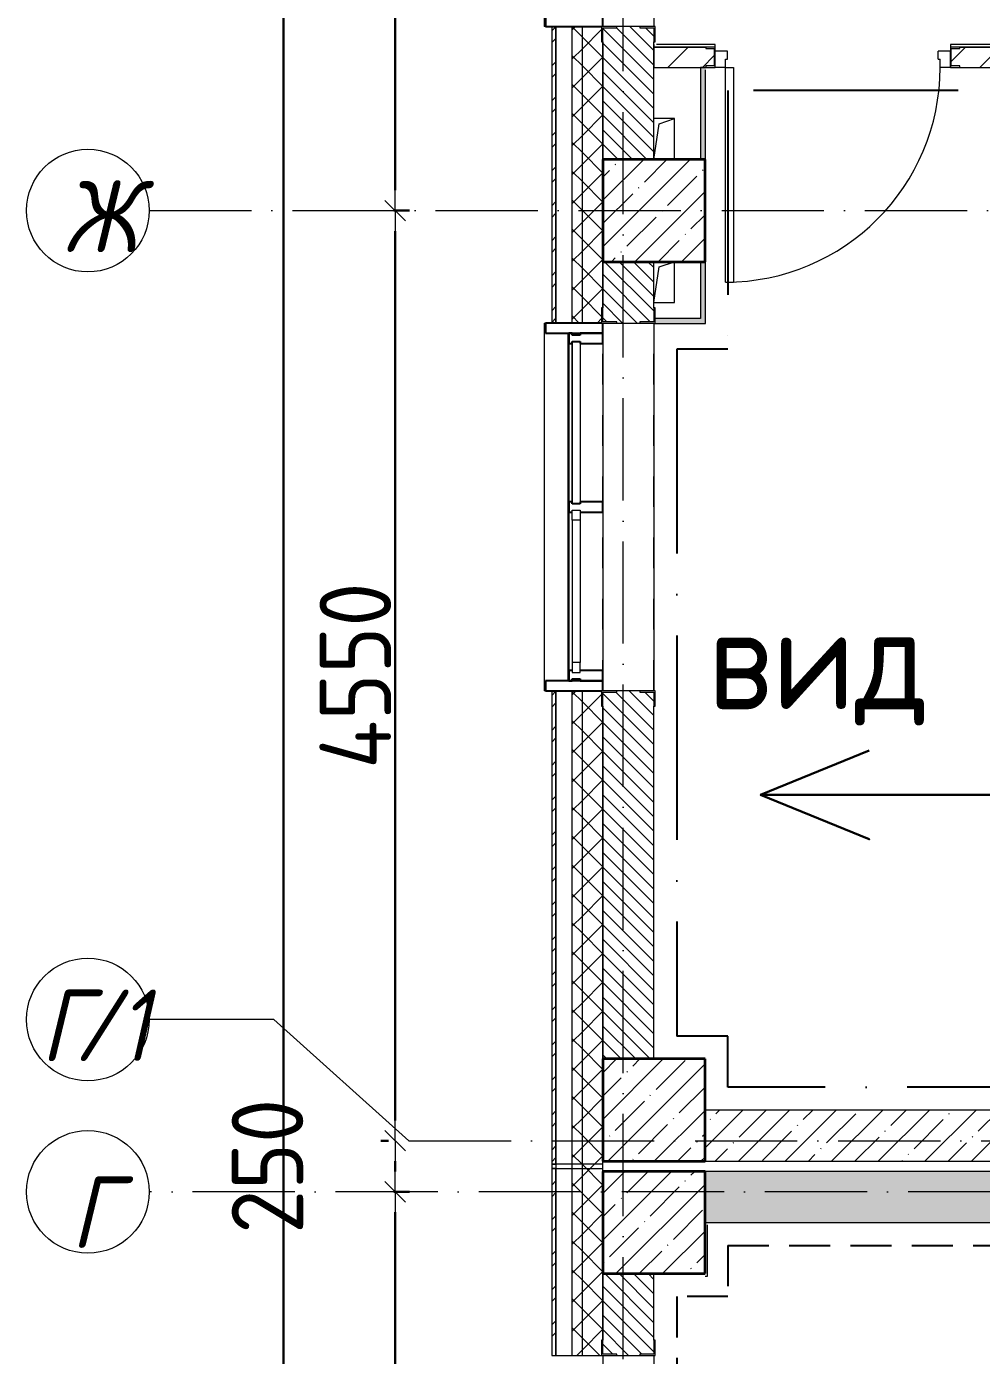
# Model space of a CAD drawing. Header units: millimetres. Extents: x -213536 to 1564669, y -45299 to 942238.
# Drawn here: x -213536 to -208865, y 194327 to 200827 of the extents above; entities that cross this region are included whole.
import ezdxf

# ---------------------------------------------------------------- set-up
doc = ezdxf.new("R2010")
doc.units = ezdxf.units.MM
for name, pattern in [('02 Штрихпунктирная _10 мм_', [1400, 1000, -200, 0, -200]), ('50_200_ШТРИХ_1Т_ш5_п1_п1_', [700, 500, -100, 0, -100]), ('Штрих короткий', [300, 150, -150]), ('Штриховая _2 мм - 1 мм_', [300, 200, -100])]:
    doc.linetypes.add(name, pattern=pattern)
for name, color, linetype, lineweight in [('0-1', 7, 'Continuous', 5), ('0-2', 7, 'Continuous', 9), ('Импосты витража', 7, 'Continuous', 9), ('Импосты витража-1', 7, 'Continuous', 25), ('Каркас_Импост', 7, 'Continuous', 13), ('Каркас_Импост-1', 7, 'Continuous', 9), ('Несущие колонны', 7, 'Continuous', 9), ('Несущие колонны-1', 7, 'Continuous', 35), ('Обобщенные модели', 7, 'Continuous', 9), ('Общие ребра', 7, 'Continuous', 9), ('Окна', 7, 'Continuous', 9), ('Оси', 7, 'Continuous', 9), ('Оси-1', 7, 'Continuous', 20), ('Оси-2', 7, '50_200_ШТРИХ_1Т_ш5_п1_п1_', 9), ('Основные линии', 7, 'Continuous', 30), ('Остекление-1', 7, 'Continuous', 9), ('Открывание-1', 7, 'Continuous', 9), ('Панель', 7, 'Continuous', 13), ('Перемычка-1', 7, 'Штрих короткий', 9), ('Размеры', 7, 'Continuous', 15), ('Стены', 7, 'Continuous', 9), ('Стены-1', 7, 'Continuous', 13), ('Штриховка разреза-1', 7, 'Continuous', 9)]:
    doc.layers.add(name, color=color, linetype=linetype, lineweight=lineweight)
for name, color, linetype, lineweight, true_color in [('СТ-1_1', 7, 'Штриховая _2 мм - 1 мм_', 90, 0x888888), ('СТ-2_1', 1, '02 Штрихпунктирная _10 мм_', 90, 0xff0000), ('Штриховка разреза-4', 1, 'Continuous', 9, 0xff0000)]:
    doc.layers.add(name, color=color, linetype=linetype, lineweight=lineweight, true_color=true_color)
doc.layers.get('0-2').off()
doc.styles.add('ISOCPEUR_I_1', font='isocpeui.ttf', dxfattribs={"width": 0.85, "height": 2.5})
doc.styles.add('СПДС', font='isocpeur.ttf', dxfattribs={"width": 0.9})
doc.dimstyles.new('Размера А3', dxfattribs={"dimtxt": 200, "dimasz": 100, "dimexe": 70, "dimexo": 100, "dimgap": 20, "dimtad": 1, "dimdec": 0, "dimrnd": 10, "dimzin": 0, "dimdsep": 46, "dimtxsty": 'СПДС', "dimblk": 'ARROWHEAD_6', "dimcen": 1, "dimclrd": 256, "dimclre": 256, "dimclrt": 256, "dimazin": 0, "dimtfac": 1, "dimtdec": 0, "dimtmove": 2, "dimatfit": 3, "dimfxl": 1, "dimtolj": 1, "dimtzin": 0, "dimarcsym": 0})
pattern_1 = [(135, (0, 0), (-35.35534, -35.35534), [])]
pattern_2 = [(45, (0, 0), (-70.71068, 70.71068), []), (135, (0, 0), (-70.71068, -70.71068), [])]
pattern_3 = [(45, (0, 0), (-114.04925, 114.04925), []), (45, (114.05, 0), (-114.04925, 114.04925), [201.612, -40.322, 3.353, -36.97])]
pattern_4 = [(45, (0, 0), (-85.5366, 85.5366), []), (45, (57.02, 0), (-85.5366, 85.5366), [])]

# ---------------------------------------------------------------- blocks, each defined once
blk = doc.blocks.new('BSC_Колонна _Прямоугольная - 500х500-V41-АИ2_02_План отделки стен 2-го этажа _Часть 2_')
at = {"layer": 'Несущие колонны'}
h = blk.add_hatch(dxfattribs=at)
h.set_pattern_fill('FP_49', color=256, style=0, pattern_type=2)
h.set_pattern_definition([(45, (-150, -11600), (-114.0493, 114.0493), []), (45, (-35.95, -11600), (-114.0493, 114.0493), [201.612, -40.322, 3.353, -36.97])])
h.paths.add_polyline_path([(-250, -250), (250, -250), (250, 250), (-250, 250)], flags=0)
at = {"layer": 'Несущие колонны-1'}
for p, q in [((250, 250), (-250, 250)), ((-250, 250), (-250, -250)), ((250, -250), (250, 250)), ((-250, -250), (250, -250))]:
    blk.add_line(p, q, dxfattribs=at)
blk = doc.blocks.new('BSC_Колонна _Прямоугольная - 500х500-V111-АИ2_02_План отделки стен 2-го этажа _Часть 2_')
at = {"layer": 'Несущие колонны'}
h = blk.add_hatch(dxfattribs=at)
h.set_pattern_fill('FP_110', color=256, style=0, pattern_type=2)
h.set_pattern_definition([(45, (-150, -16000), (-114.0493, 114.0493), []), (45, (-35.95, -16000), (-114.0493, 114.0493), [201.612, -40.322, 3.353, -36.97])])
h.paths.add_polyline_path([(-250, -250), (250, -250), (250, 250), (-250, 250), (-250, 201.6)], flags=0)
at = {"layer": 'Несущие колонны-1'}
for p, q in [((250, 250), (-250, 250)), ((-250, 250), (-250, -250)), ((250, -250), (250, 250)), ((-250, -250), (250, -250))]:
    blk.add_line(p, q, dxfattribs=at)
blk = doc.blocks.new('Проем_Дверь_Прямоугольный - 1800х2700h_оконные проемы-25805030-АИ2_02_План отделки стен 2-го этажа _Часть 2_')
at = {"layer": 'Перемычка-1'}
for p, q in [((900, 125), (-900, 125)), ((900, -125), (-900, -125))]:
    blk.add_line(p, q, dxfattribs=at)
blk = doc.blocks.new('BSC_Колонна _Прямоугольная - 500х500-V148-АИ2_02_План отделки стен 2-го этажа _Часть 2_')
at = {"layer": 'Несущие колонны'}
h = blk.add_hatch(dxfattribs=at)
h.set_pattern_fill('FP_149', color=256, style=0, pattern_type=2)
h.set_pattern_definition([(45, (-150, -11050), (-114.0493, 114.0493), []), (45, (-35.95, -11050), (-114.0493, 114.0493), [201.612, -40.322, 3.353, -36.97])])
h.paths.add_polyline_path([(-250, -250), (250, -250), (250, 250), (-250, 250)], flags=0)
at = {"layer": 'Несущие колонны-1'}
for p, q in [((250, 250), (-250, 250)), ((-250, 250), (-250, -250)), ((250, -250), (250, 250)), ((-250, -250), (250, -250))]:
    blk.add_line(p, q, dxfattribs=at)
blk = doc.blocks.new('PNS_Панель прямоугольная2 - Нр_Стекло - 40мм-26243474-АИ2_02_План отделки стен 2-го этажа _Часть 2_')
at = {"layer": 'Каркас_Импост'}
for p, q in [((-397.5, 0), (-397.5, 40)), ((-397.5, 40), (-347.5, 40)), ((-347.5, 40), (-347.5, 0)), ((397.5, 40), (347.5, 40)), ((347.5, 40), (347.5, 0)), ((397.5, 0), (397.5, 40)), ((-347.5, 0), (-397.5, 0)), ((347.5, 0), (397.5, 0))]:
    blk.add_line(p, q, dxfattribs=at)
at = {"layer": 'Каркас_Импост-1'}
for p, q in [((-347.5, 40), (347.5, 40)), ((-347.5, 0), (347.5, 0))]:
    blk.add_line(p, q, dxfattribs=at)
blk = doc.blocks.new('Прямоугольный импост - Импост структурный с накладкой - 150мм-25647633-АИ2_02_План отделки стен 2-го этажа _Часть 2_')
at = {"layer": 'Импосты витража-1'}
for p, q in [((-25, 0), (-25, 17)), ((-25, 17), (25, 17)), ((-15, 0), (-25, 0)), ((-15, -40), (-15, 0)), ((25, 17), (25, 0)), ((-25, -150), (-25, -40)), ((-25, -40), (-15, -40)), ((25, -40), (25, -150)), ((25, -150), (-25, -150))]:
    blk.add_line(p, q, dxfattribs=at)
blk = doc.blocks.new('Прямоугольный импост - Импост структурный с накладкой - 150мм-25647642-АИ2_02_План отделки стен 2-го этажа _Часть 2_')
at = {"layer": 'Импосты витража'}
for p, q in [((42475, -100), (43250, -100)), ((42475, -267), (43250, -267))]:
    blk.add_line(p, q, dxfattribs=at)
blk = doc.blocks.new('Прямоугольный импост - Импост структурный с накладкой - 150мм-V150-АИ2_02_План отделки стен 2-го этажа _Часть 2_')
at = {"layer": 'Импосты витража-1'}
for p, q in [((-25, 0), (-25, 17)), ((-25, 17), (25, 17)), ((25, 0), (15, 0)), ((15, 0), (15, -40)), ((25, 17), (25, 0)), ((-25, -150), (-25, -40)), ((15, -40), (25, -40)), ((25, -40), (25, -150)), ((25, -150), (-25, -150))]:
    blk.add_line(p, q, dxfattribs=at)
blk = doc.blocks.new('PNS_Панель прямоугольная1 - Нр_Стекло - 40мм-25259299-АИ2_02_План отделки стен 2-го этажа _Часть 2_')
at = {"layer": 'Остекление-1'}
for p, q in [((-387.5, 40), (387.5, 40)), ((-397.5, 0), (397.5, 0)), ((387.5, 0), (-387.5, 0))]:
    blk.add_line(p, q, dxfattribs=at)
blk = doc.blocks.new('Прямоугольный импост - Импост структурный с накладкой - 150мм-25647644-АИ2_02_План отделки стен 2-го этажа _Часть 2_')
at = {"layer": 'Импосты витража-1'}
for p, q in [((-25, 0), (-25, 17)), ((-25, 17), (25, 17)), ((-15, 0), (-25, 0)), ((-15, -40), (-15, 0)), ((25, 0), (15, 0)), ((15, 0), (15, -40)), ((25, 17), (25, 0)), ((-25, -150), (-25, -40)), ((-25, -40), (-15, -40)), ((15, -40), (25, -40)), ((25, -40), (25, -150)), ((25, -150), (-25, -150))]:
    blk.add_line(p, q, dxfattribs=at)
blk = doc.blocks.new('Прямоугольный импост - Откос НВФ_50х280 мм-25993834-АИ2_02_План отделки стен 2-го этажа _Часть 2_')
at = {"layer": 'Импосты витража-1'}
for p, q in [((-50, 130), (0, 130)), ((-50, -150), (-50, 130)), ((0, 130), (0, -144)), ((0, -150), (-50, -150))]:
    blk.add_line(p, q, dxfattribs=at)
blk = doc.blocks.new('Прямоугольный импост - Откос НВФ_50х280 мм-25993838-АИ2_02_План отделки стен 2-го этажа _Часть 2_')
at = {"layer": 'Импосты витража-1'}
for p, q in [((0, 130), (-50, 130)), ((-50, 130), (-50, -150)), ((0, -144), (0, 130)), ((-50, -150), (0, -150))]:
    blk.add_line(p, q, dxfattribs=at)
blk = doc.blocks.new('Прямоугольный импост - Откос НВФ_50х280 мм-25995271-АИ2_02_План отделки стен 2-го этажа _Часть 2_')
at = {"layer": 'Импосты витража-1'}
for p, q in [((-50, 130), (0, 130)), ((-50, -150), (-50, 130)), ((0, 130), (0, -144)), ((0, -150), (-50, -150))]:
    blk.add_line(p, q, dxfattribs=at)
blk = doc.blocks.new('Дверь_СКБ_1Ст_Внутренняя_ШЕР - СОШ_Д-17__Дв_1150x2100h_Лаборантские_ Инструментальные_EI30-28315805-АИ2_02_План отделки стен 2-го этажа _Часть 2_')
at = {"layer": 'Каркас_Импост'}
for p, q in [((-562.5, 50), (-562.5, -30)), ((-562.5, 50), (-512.5, 50)), ((-512.5, 50), (-512.5, 10)), ((-502.5, 10), (-512.5, 10)), ((-502.5, 10), (-502.5, -30)), ((527.5, 10), (527.5, -30)), ((537.5, 10), (527.5, 10)), ((537.5, 50), (537.5, 10)), ((537.5, 50), (587.5, 50)), ((587.5, 50), (587.5, -30)), ((-562.5, -30), (-502.5, -30)), ((527.5, -30), (587.5, -30))]:
    blk.add_line(p, q, dxfattribs=at)
at = {"layer": 'Открывание-1'}
blk.add_arc((537.5, 50), 1050, 90, 180, dxfattribs=at)
at = {"layer": 'Панель'}
for p, q in [((537.5, 1100), (497.5, 1100)), ((497.5, 50), (497.5, 1100)), ((537.5, 1100), (537.5, 50)), ((537.5, 50), (497.5, 50))]:
    blk.add_line(p, q, dxfattribs=at)
blk = doc.blocks.new('Фахверк_СКБ_Уголок - 250_2700-27497298-АИ2_02_План отделки стен 2-го этажа _Часть 2_')
at = {"layer": 'Обобщенные модели'}
for p, q in [((200, 181), (125, 181)), ((125, 181), (125, 106)), ((131, 106), (131, 175)), ((131, 175), (200, 175)), ((200, 175), (200, 181)), ((125, 106), (131, 106)), ((131, -6), (125, -6)), ((125, -6), (125, -81)), ((131, -75), (131, -6)), ((125, -81), (200, -81)), ((200, -75), (131, -75)), ((200, -81), (200, -75))]:
    blk.add_line(p, q, dxfattribs=at)
blk = doc.blocks.new('154_Стойка_СКБ_Швеллер - СМ-2180_100-28318692-АИ2_02_План отделки стен 2-го этажа _Часть 2_')
at = {"layer": 'Обобщенные модели'}
for p, q in [((171, 50), (125, 50)), ((125, 50), (125, -50)), ((129.5, 42.4), (171, 42.4)), ((129.5, -42.4), (129.5, 42.4)), ((171, 42.4), (171, 50)), ((125, -50), (171, -50)), ((171, -42.4), (129.5, -42.4)), ((171, -50), (171, -42.4))]:
    blk.add_line(p, q, dxfattribs=at)
blk = doc.blocks.new('Стены 5 - Стены 4-30145060-АИ2_02_План отделки стен 2-го этажа _Часть 2_')
at = {"layer": 'Стены-1'}
for p, q in [((-1843.5, 41030.2), (-1843.5, 41010.2)), ((-1593.5, 41030.2), (-1843.5, 41030.2)), ((-1593.5, 41010.2), (-1593.5, 41030.2)), ((-1843.5, 41010.2), (-1593.5, 41010.2))]:
    blk.add_line(p, q, dxfattribs=at)
blk = doc.blocks.new('AR_Отверстие прямоугольное _в плите_ - AR_Отверстие прямоугольное _в плите_-30510733-АИ2_02_План отделки стен 2-го этажа _Часть 2_')
at = {"layer": 'Обобщенные модели'}
for p, q in [((-50, -100), (-25, 75)), ((-25, 75), (50, 100)), ((50, -100), (50, 100)), ((-50, -100), (50, -100))]:
    blk.add_line(p, q, dxfattribs=at)
blk = doc.blocks.new('AR_Отверстие прямоугольное _в плите_ - AR_Отверстие прямоугольное _в плите_-V201-АИ2_02_План отделки стен 2-го этажа _Часть 2_')
at = {"layer": 'Обобщенные модели'}
for p, q in [((50, 100), (-50, 100)), ((-50, -100), (-25, 75)), ((-25, 75), (50, 100)), ((50, -100), (50, 100))]:
    blk.add_line(p, q, dxfattribs=at)
blk = doc.blocks.new('Отлив_СКБ - Отлив витража_120_НВФ-31885689-АИ2_02_План отделки стен 2-го этажа _Часть 2_')
at = {"layer": 'Окна'}
for p, q in [((0, 113), (0, 120)), ((1800, 120), (0, 120)), ((1800, 120), (1800, 113)), ((50, 2), (1750, 2))]:
    blk.add_line(p, q, dxfattribs=at)
blk = doc.blocks.new('0125-Р-ОО-Ш2-АР-о_23_10_2024_rvt-1-АИ2_02_План отделки стен 2-го этажа _Часть 2_')
at = {"layer": 'Штриховка разреза-1'}
h = blk.add_hatch(dxfattribs=at)
h.set_pattern_fill('FP_80', color=256, style=0, pattern_type=2)
h.set_pattern_definition(pattern_4)
h.paths.add_polyline_path([(-350, 11335), (-330, 11335), (-330, 13650), (-350, 13650), (-350, 12505.4)], flags=0)
h.paths.add_polyline_path([(-350, 15450), (-330, 15450), (-330, 16900), (-350, 16900), (-350, 16201.6)], flags=0)
h.paths.add_polyline_path([(-330, 18700), (-330, 19900), (-350, 19900), (-350, 18700)], flags=0)
h.paths.add_polyline_path([(-330, 21700), (-330, 22900), (-350, 22900), (-350, 21700)], flags=0)
h.paths.add_polyline_path([(-330, 24700), (-330, 25900), (-350, 25900), (-350, 24700)], flags=0)
h.paths.add_polyline_path([(-330, 27700), (-330, 28625), (-350, 28625), (-350, 27700)], flags=0)
h = blk.add_hatch(dxfattribs=at)
h.set_pattern_fill('FP_81', color=256, style=0, pattern_type=2)
h.set_pattern_definition(pattern_2)
h.paths.add_polyline_path([(-200, 11335), (-200, 13650), (-250, 13650), (-250, 11335)], flags=0)
h.paths.add_polyline_path([(-200, 15450), (-200, 16900), (-250, 16900), (-250, 15450)], flags=0)
h.paths.add_polyline_path([(-200, 18700), (-200, 19900), (-250, 19900), (-250, 18700)], flags=0)
h.paths.add_polyline_path([(-200, 21700), (-200, 22900), (-250, 22900), (-250, 21700)], flags=0)
h.paths.add_polyline_path([(-200, 24700), (-200, 25900), (-250, 25900), (-250, 24700)], flags=0)
h.paths.add_polyline_path([(-200, 27700), (-200, 28550), (-250, 28550), (-250, 27700)], flags=0)
h = blk.add_hatch(dxfattribs=at)
h.set_pattern_fill('FP_81', color=256, style=0, pattern_type=2)
h.set_pattern_definition(pattern_2)
h.paths.add_polyline_path([(-200, 11335), (-100, 11335), (-100, 13575), (-106, 13575), (-106, 13650), (-200, 13650), (-200, 11350)], flags=0)
h.paths.add_polyline_path([(-106, 15450), (-106, 15525), (-100, 15525), (-100, 16825), (-106, 16825), (-106, 16900), (-200, 16900), (-200, 15450)], flags=0)
h.paths.add_polyline_path([(-200, 18700), (-106, 18700), (-106, 18775), (-100, 18775), (-100, 19825), (-106, 19825), (-106, 19900), (-200, 19900), (-200, 18973.7)], flags=0)
h.paths.add_polyline_path([(-200, 21700), (-106, 21700), (-106, 21775), (-100, 21775), (-100, 22825), (-106, 22825), (-106, 22900), (-200, 22900), (-200, 21706)], flags=0)
h.paths.add_polyline_path([(-106, 24700), (-106, 24775), (-100, 24775), (-100, 25825), (-106, 25825), (-106, 25900), (-200, 25900), (-200, 24700)], flags=0)
h.paths.add_polyline_path([(-106, 27700), (-106, 27775), (-100, 27775), (-100, 28550), (-200, 28550), (-200, 27700)], flags=0)
h = blk.add_hatch(dxfattribs=at)
h.set_pattern_fill('FP_2', color=256, style=0, pattern_type=2)
h.set_pattern_definition(pattern_1)
h.paths.add_polyline_path([(150, 16250), (149.3, 16894), (81, 16894), (81, 16900), (-31, 16900), (-31, 16894), (-100, 16894), (-100, 16250), (149.3, 16250)], flags=0)
h.paths.add_polyline_path([(81, 18700), (81, 18706), (150, 18706), (150, 19050), (-100, 19050), (-100, 18706), (-31, 18706), (-31, 18700)], flags=0)
h = blk.add_hatch(dxfattribs=at)
h.set_pattern_fill('FP_3', color=256, style=0, pattern_type=2)
h.set_pattern_definition([(45, (0, 0), (-84.8528, 84.8528), [])])
h.paths.add_polyline_path([(7150, 16700), (7150, 16800), (4250, 16800), (4250, 16700), (7139.2, 16700)], flags=0)
h.paths.add_polyline_path([(4200, 16700), (4200, 16703), (4247, 16703), (4247, 16797), (4200, 16797), (4200, 16800), (1646, 16799.2), (1646, 16792.4), (1604.5, 16792.4), (1604.5, 16707.6), (1646, 16707.6), (1646, 16700)], flags=0)
h.paths.add_polyline_path([(404, 16700), (404, 16707.6), (445.5, 16707.6), (445.5, 16792.4), (404, 16792.4), (404, 16800), (150, 16800), (150, 16700)], flags=0)
h = blk.add_hatch(dxfattribs=at)
h.set_pattern_fill('FP_2', color=256, style=0, pattern_type=2)
h.set_pattern_definition(pattern_1)
h.paths.add_polyline_path([(-100, 11850), (150, 11850), (149.2, 13644), (81, 13644), (81, 13650), (-31, 13650), (-31, 13644), (-100, 13644), (-100, 12505.4)], flags=0)
h.paths.add_polyline_path([(81, 15450), (81, 15456), (150, 15456), (150, 15750), (-100, 15750), (-100, 15456), (-31, 15456), (-31, 15450)], flags=0)
h = blk.add_hatch(dxfattribs=at)
h.set_pattern_fill('FP_1', color=256, style=0, pattern_type=2)
h.set_pattern_definition(pattern_3)
h.paths.add_polyline_path([(7450, 11350), (7450, 11600), (400, 11600), (400, 11350), (7139.2, 11350)], flags=0)
h = blk.add_hatch(dxfattribs=at)
h.set_pattern_fill('FP_80', color=256, style=0, pattern_type=2)
h.set_pattern_definition(pattern_4)
h.paths.add_polyline_path([(-350, -350), (-330, -350), (-330, 4050), (-350, 4050), (-350, 1416.9)], flags=0)
h.paths.add_polyline_path([(-330, 5850), (-330, 8600), (-350, 8600), (-350, 5850)], flags=0)
h.paths.add_polyline_path([(-330, 10400), (-330, 11315), (-350, 11315), (-350, 10400)], flags=0)
h = blk.add_hatch(dxfattribs=at)
h.set_pattern_fill('FP_81', color=256, style=0, pattern_type=2)
h.set_pattern_definition(pattern_2)
h.paths.add_polyline_path([(-250, -250), (-200, -250), (-200, 4050), (-250, 4050), (-250, 1416.9)], flags=0)
h.paths.add_polyline_path([(-250, 5850), (-200, 5850), (-200, 8600), (-250, 8600), (-250, 6961.2)], flags=0)
h.paths.add_polyline_path([(-200, 10400), (-200, 11335), (-250, 11335), (-250, 10400)], flags=0)
h = blk.add_hatch(dxfattribs=at)
h.set_pattern_fill('FP_81', color=256, style=0, pattern_type=2)
h.set_pattern_definition(pattern_2)
h.paths.add_polyline_path([(-200, -200), (-100, -200), (-100, 4050), (-200, 4050), (-200, 1416.9)], flags=0)
h.paths.add_polyline_path([(-100, 5850), (-100, 8525), (-106, 8525), (-106, 8600), (-200, 8600), (-200, 5850)], flags=0)
h.paths.add_polyline_path([(-200, 10400), (-106, 10400), (-106, 10475), (-100, 10475), (-100, 11335), (-200, 11335), (-200, 10657.3)], flags=0)
h = blk.add_hatch(dxfattribs=at)
h.set_pattern_fill('FP_1', color=256, style=0, pattern_type=2)
h.set_pattern_definition(pattern_3)
h.paths.add_polyline_path([(25900, 11050), (25900, 11300), (25000, 11300), (25000, 11050)], flags=0)
h.paths.add_polyline_path([(22900, 11050), (22900, 11300), (15250, 11300), (15250, 11050), (20187, 11050)], flags=0)
h.paths.add_polyline_path([(12731.1, 11050), (13150, 11050), (13150, 11300), (11950, 11300), (11950, 11050)], flags=0)
h.paths.add_polyline_path([(7139.2, 11050), (7950, 11050), (7950, 11300), (400, 11300), (400, 11050), (5275.2, 11050)], flags=0)
h = blk.add_hatch(dxfattribs=at)
h.set_pattern_fill('FP_2', color=256, style=0, pattern_type=2)
h.set_pattern_definition(pattern_1)
h.paths.add_polyline_path([(147.3, 8150), (150, 8150), (150, 8594), (81, 8594), (81, 8600), (-31, 8600), (-31, 8594), (-100, 8594), (-100, 8150)], flags=0)
h.paths.add_polyline_path([(81, 10400), (81, 10406), (150, 10406), (150, 10800), (-100, 10800), (-100, 10406), (-31, 10406), (-31, 10400)], flags=0)
at = {"layer": 'Общие ребра'}
for p, q in [((-330, 16900), (-330, 15450)), ((-330, 15450), (-330, 16900)), ((-250, 15450), (-250, 16900)), ((-200, 15450), (-200, 16900)), ((-100, 16250), (-100, 16825)), ((-100, 16825), (-100, 16250)), ((-100, 15525), (-100, 15750)), ((-100, 15750), (-100, 15525)), ((-330, 13650), (-330, 11335)), ((-330, 11335), (-330, 13650)), ((-250, 11335), (-250, 13650)), ((-200, 11335), (-200, 13650)), ((-100, 11850), (-100, 13575)), ((-100, 13575), (-100, 11850)), ((-330, 10400), (-330, 11315)), ((-330, 11315), (-330, 10400)), ((-250, 10400), (-250, 11335)), ((-200, 10400), (-200, 11335)), ((-100, 10800), (-100, 10475)), ((-100, 10475), (-100, 10800))]:
    blk.add_line(p, q, dxfattribs=at)
at = {"layer": 'Стены'}
for p, q in [((150, 18700), (150, 16900)), ((150, 15447.5), (150, 13650))]:
    blk.add_line(p, q, dxfattribs=at)
at = {"layer": 'Стены-1'}
for p, q in [((-350, 16900), (-350, 15450)), ((-330, 16900), (-350, 16900)), ((-106, 16900), (-330, 16900)), ((81, 16900), (-31, 16900)), ((150, 16250), (150, 16825)), ((404, 16800), (150, 16800)), ((150, 16800), (150, 16700)), ((4200, 16800), (1646, 16800)), ((150, 16700), (404, 16700)), ((1646, 16700), (4200, 16700)), ((150, 15525), (150, 15750)), ((-350, 15450), (-330, 15450)), ((-330, 15450), (-106, 15450)), ((-31, 15450), (81, 15450)), ((-350, 13650), (-350, 11335)), ((-330, 13650), (-350, 13650)), ((-106, 13650), (-330, 13650)), ((81, 13650), (-31, 13650)), ((150, 11850), (150, 13575)), ((7150, 11600), (400, 11600)), ((-350, 11335), (-330, 11335)), ((-350, 11315), (-350, 10400)), ((-330, 11315), (-350, 11315)), ((-330, 11335), (-330, 11315)), ((-100, 11335), (-100, 11350)), ((-100, 11300), (-100, 11335)), ((400, 11350), (7450, 11350)), ((7950, 11300), (400, 11300)), ((400, 11050), (7950, 11050)), ((150, 10475), (150, 10800)), ((-350, 10400), (-330, 10400)), ((-330, 10400), (-106, 10400)), ((-31, 10400), (81, 10400))]:
    blk.add_line(p, q, dxfattribs=at)
at = {"layer": '0-2'}
for name, p, rotation in [('Отлив_СКБ - Отлив витража_120_НВФ-31885689-АИ2_02_План отделки стен 2-го этажа _Часть 2_', (-267, 16900), 90), ('Проем_Дверь_Прямоугольный - 1800х2700h_оконные проемы-25805030-АИ2_02_План отделки стен 2-го этажа _Часть 2_', (25, 17800), 89.99999999999991), ('Фахверк_СКБ_Уголок - 250_2700-27497298-АИ2_02_План отделки стен 2-го этажа _Часть 2_', (-25, 17025), 269.9999999999999), ('154_Стойка_СКБ_Швеллер - СМ-2180_100-28318692-АИ2_02_План отделки стен 2-го этажа _Часть 2_', (575, 16750), 180), ('Дверь_СКБ_1Ст_Внутренняя_ШЕР - СОШ_Д-17__Дв_1150x2100h_Лаборантские_ Инструментальные_EI30-28315805-АИ2_02_План отделки стен 2-го этажа _Часть 2_', (1037.5, 16750), 180), ('Фахверк_СКБ_Уголок - 250_2700-27497298-АИ2_02_План отделки стен 2-го этажа _Часть 2_', (75, 15325), 89.99999999999991), ('Отлив_СКБ - Отлив витража_120_НВФ-31885689-АИ2_02_План отделки стен 2-го этажа _Часть 2_', (-267, 13650), 90), ('Прямоугольный импост - Откос НВФ_50х280 мм-25993838-АИ2_02_План отделки стен 2-го этажа _Часть 2_', (-250, 15450), 89.99999999999773), ('Проем_Дверь_Прямоугольный - 1800х2700h_оконные проемы-25805030-АИ2_02_План отделки стен 2-го этажа _Часть 2_', (25, 14550), 269.9999999999999), ('Прямоугольный импост - Импост структурный с накладкой - 150мм-25647642-АИ2_02_План отделки стен 2-го этажа _Часть 2_', (0, 57825), 270.0000000000001), ('PNS_Панель прямоугольная1 - Нр_Стекло - 40мм-25259299-АИ2_02_План отделки стен 2-го этажа _Часть 2_', (-250, 14962.5), 269.9999999999977), ('Прямоугольный импост - Импост структурный с накладкой - 150мм-25647642-АИ2_02_План отделки стен 2-го этажа _Часть 2_', (0, 57000), 270.0000000000001), ('PNS_Панель прямоугольная2 - Нр_Стекло - 40мм-26243474-АИ2_02_План отделки стен 2-го этажа _Часть 2_', (-250, 14137.5), 269.9999999999977), ('Фахверк_СКБ_Уголок - 250_2700-27497298-АИ2_02_План отделки стен 2-го этажа _Часть 2_', (-25, 13775), 269.9999999999999), ('Фахверк_СКБ_Уголок - 250_2700-27497298-АИ2_02_План отделки стен 2-го этажа _Часть 2_', (75, 10275), 89.99999999999991), ('Проем_Дверь_Прямоугольный - 1800х2700h_оконные проемы-25805030-АИ2_02_План отделки стен 2-го этажа _Часть 2_', (25, 9500), 89.99999999999991)]:
    blk.add_blockref(name, p, dxfattribs=dict(at, rotation=rotation))
at = {"layer": '0-2', "extrusion": (0, 0, -1)}
for name, p, rotation in [('Прямоугольный импост - Откос НВФ_50х280 мм-25995271-АИ2_02_План отделки стен 2-го этажа _Часть 2_', (250, 16900), 270.0000000000015), ('Прямоугольный импост - Импост структурный с накладкой - 150мм-25647644-АИ2_02_План отделки стен 2-го этажа _Часть 2_', (250, 15375), 270.0000000000023), ('Прямоугольный импост - Импост структурный с накладкой - 150мм-25647633-АИ2_02_План отделки стен 2-го этажа _Часть 2_', (250, 14550), 270.0000000000023), ('Прямоугольный импост - Импост структурный с накладкой - 150мм-V150-АИ2_02_План отделки стен 2-го этажа _Часть 2_', (250, 13725), 270.0000000000023), ('Прямоугольный импост - Откос НВФ_50х280 мм-25993834-АИ2_02_План отделки стен 2-го этажа _Часть 2_', (250, 13650), 270.0000000000023)]:
    blk.add_blockref(name, p, dxfattribs=dict(at, rotation=rotation))
at = {"layer": '0-2'}
for name, p in [('154_Стойка_СКБ_Швеллер - СМ-2180_100-28318692-АИ2_02_План отделки стен 2-го этажа _Часть 2_', (1475, 16750)), ('AR_Отверстие прямоугольное _в плите_ - AR_Отверстие прямоугольное _в плите_-V201-АИ2_02_План отделки стен 2-го этажа _Часть 2_', (200, 16350)), ('BSC_Колонна _Прямоугольная - 500х500-V111-АИ2_02_План отделки стен 2-го этажа _Часть 2_', (150, 16000)), ('AR_Отверстие прямоугольное _в плите_ - AR_Отверстие прямоугольное _в плите_-30510733-АИ2_02_План отделки стен 2-го этажа _Часть 2_', (200, 15650)), ('BSC_Колонна _Прямоугольная - 500х500-V41-АИ2_02_План отделки стен 2-го этажа _Часть 2_', (150, 11600)), ('Стены 5 - Стены 4-30145060-АИ2_02_План отделки стен 2-го этажа _Часть 2_', (1493.5, -29695.2)), ('BSC_Колонна _Прямоугольная - 500х500-V148-АИ2_02_План отделки стен 2-го этажа _Часть 2_', (150, 11050))]:
    blk.add_blockref(name, p, dxfattribs=at)
blk = doc.blocks.new('Ось сетки - Круг_Ø6_00__ISO-2_5_0_9K_-16731441-АИ2_02_План отделки стен 2-го этажа _Часть 2_')
at = {"layer": 'Оси-1'}
blk.add_circle((0, 0), 3, dxfattribs=at)
blk = doc.blocks.new('ARROWHEAD_6')
at = {"color": 0, "linetype": 'Continuous'}
for p, q in [((0, 0), (-1, 0)), ((-0.5, -0.5), (0.5, 0.5))]:
    blk.add_line(p, q, dxfattribs=at)
blk = doc.blocks.new('*D2990')
at = {"layer": 'Defpoints', "color": 0, "transparency": 16777216}
for p in [(205024, 224015.2), (205130, 224015.2), (205024, 220615.2)]:
    blk.add_point(p, dxfattribs=at)
at = {"layer": 'Размеры', "lineweight": -2, "transparency": 16777216}
for p, q in [((205124, 224015.2), (205200, 224015.2)), ((205130, 220715.2), (205130, 223915.2)), ((205124, 220615.2), (205200, 220615.2))]:
    blk.add_line(p, q, dxfattribs=at)
at = {"layer": 'Размеры', "lineweight": -2, "transparency": 16777216, "xscale": 100, "yscale": 100, "zscale": 100}
for p, rotation in [((205130, 224015.2), 90), ((205130, 220615.2), 270)]:
    blk.add_blockref('ARROWHEAD_6', p, dxfattribs=dict(at, rotation=rotation))
at = {"layer": 'Размеры', "lineweight": 25, "transparency": 16777216, "insert": (204935, 222315.2), "char_height": 350, "width": 2.564, "attachment_point": 5, "rotation": 90, "style": 'СПДС'}
blk.add_mtext('\\A1;3400', dxfattribs=at)
blk = doc.blocks.new('*D2991')
at = {"layer": 'Defpoints', "color": 0, "transparency": 16777216}
for p in [(205130, 224265.2), (205196.8, 224265.2), (205024, 224015.2)]:
    blk.add_point(p, dxfattribs=at)
at = {"layer": 'Размеры', "lineweight": -2, "transparency": 16777216}
for p, q in [((205096.8, 224265.2), (205060, 224265.2)), ((205130, 224115.2), (205130, 224165.2)), ((205124, 224015.2), (205200, 224015.2))]:
    blk.add_line(p, q, dxfattribs=at)
at = {"layer": 'Размеры', "lineweight": -2, "transparency": 16777216, "xscale": 100, "yscale": 100, "zscale": 100}
for p, rotation in [((205130, 224265.2), 90), ((205130, 224015.2), 270)]:
    blk.add_blockref('ARROWHEAD_6', p, dxfattribs=dict(at, rotation=rotation))
at = {"layer": 'Размеры', "lineweight": 25, "transparency": 16777216, "insert": (204505, 224140.2), "char_height": 350, "width": 1.866, "attachment_point": 5, "rotation": 90, "style": 'СПДС'}
blk.add_mtext('\\A1;250', dxfattribs=at)
blk = doc.blocks.new('*D2992')
at = {"layer": 'Defpoints', "color": 0, "transparency": 16777216}
for p in [(205024, 228815.2), (205130, 228815.2), (205196.8, 224265.2)]:
    blk.add_point(p, dxfattribs=at)
at = {"layer": 'Размеры', "lineweight": -2, "transparency": 16777216}
for p, q in [((205124, 228815.2), (205200, 228815.2)), ((205130, 224365.2), (205130, 228715.2)), ((205096.8, 224265.2), (205060, 224265.2))]:
    blk.add_line(p, q, dxfattribs=at)
at = {"layer": 'Размеры', "lineweight": -2, "transparency": 16777216, "xscale": 100, "yscale": 100, "zscale": 100}
for p, rotation in [((205130, 228815.2), 90), ((205130, 224265.2), 270)]:
    blk.add_blockref('ARROWHEAD_6', p, dxfattribs=dict(at, rotation=rotation))
at = {"layer": 'Размеры', "lineweight": 25, "transparency": 16777216, "insert": (204935, 226540.2), "char_height": 350, "width": 2.564, "attachment_point": 5, "rotation": 90, "style": 'СПДС'}
blk.add_mtext('\\A1;4550', dxfattribs=at)
blk = doc.blocks.new('*D2993')
at = {"layer": 'Defpoints', "color": 0, "transparency": 16777216}
for p in [(205024, 232115.2), (205130, 232115.2), (205024, 228815.2)]:
    blk.add_point(p, dxfattribs=at)
at = {"layer": 'Размеры', "lineweight": -2, "transparency": 16777216}
for p, q in [((205124, 232115.2), (205200, 232115.2)), ((205130, 228915.2), (205130, 232015.2)), ((205124, 228815.2), (205200, 228815.2))]:
    blk.add_line(p, q, dxfattribs=at)
at = {"layer": 'Размеры', "lineweight": -2, "transparency": 16777216, "xscale": 100, "yscale": 100, "zscale": 100}
for p, rotation in [((205130, 232115.2), 90), ((205130, 228815.2), 270)]:
    blk.add_blockref('ARROWHEAD_6', p, dxfattribs=dict(at, rotation=rotation))
at = {"layer": 'Размеры', "lineweight": 25, "transparency": 16777216, "insert": (204935, 230465.2), "char_height": 350, "width": 2.488, "attachment_point": 5, "rotation": 90, "style": 'СПДС'}
blk.add_mtext('\\A1;3300', dxfattribs=at)
blk = doc.blocks.new('*D3001')
at = {"layer": 'Defpoints', "color": 0, "transparency": 16777216}
for p in [(204477.6, 262265.2), (204583.6, 262265.2), (204477.6, 212815.2)]:
    blk.add_point(p, dxfattribs=at)
at = {"layer": 'Размеры', "lineweight": -2, "transparency": 16777216}
for p, q in [((204577.6, 262265.2), (204653.6, 262265.2)), ((204583.6, 212915.2), (204583.6, 262165.2)), ((204577.6, 212815.2), (204653.6, 212815.2))]:
    blk.add_line(p, q, dxfattribs=at)
at = {"layer": 'Размеры', "lineweight": -2, "transparency": 16777216, "xscale": 100, "yscale": 100, "zscale": 100}
for p, rotation in [((204583.6, 262265.2), 90), ((204583.6, 212815.2), 270)]:
    blk.add_blockref('ARROWHEAD_6', p, dxfattribs=dict(at, rotation=rotation))
at = {"layer": 'Размеры', "lineweight": 25, "transparency": 16777216, "insert": (204388.6, 237540.2), "char_height": 350, "width": 3.261, "attachment_point": 5, "rotation": 90, "style": 'СПДС'}
blk.add_mtext('\\A1;49450', dxfattribs=at)
blk = doc.blocks.new('Оси1')
at = {"layer": 'Оси-2'}
for p, q in [((206245.6, 210594.5), (206245.6, 264395.4)), ((203926.8, 228815.2), (234645.6, 228815.2)), ((205196.8, 224265.2), (232045.6, 224265.2)), ((312453.9, 224015.2), (203926.8, 224015.2))]:
    blk.add_line(p, q, dxfattribs=at)
at = {"layer": 'Оси-1', "xscale": 99.99999999999993, "yscale": 99.99999999999993, "zscale": 99.99999999999993}
for p, rotation in [((203626.8, 228815.2), 269.9999999999996), ((203626.8, 224858.4), 269.9999999999996), ((203626.8, 224015.2), 89.99999999999982)]:
    blk.add_blockref('Ось сетки - Круг_Ø6_00__ISO-2_5_0_9K_-16731441-АИ2_02_План отделки стен 2-го этажа _Часть 2_', p, dxfattribs=dict(at, rotation=rotation))
at = {"layer": 'Оси', "char_height": 350, "attachment_point": 1, "style": 'ISOCPEUR_I_1'}
for s, insert, width in [('\\fISOCPEUR|b0|i1|c204|p34|;\\W.9;Ж', (203505, 228961.9), 281.392), ('\\fISOCPEUR|b0|i1|c204|p34|;\\W.9;Г', (203395.2, 225005.1), 202.025), ('/1', (203561.9, 225005.1), 346.329), ('\\fISOCPEUR|b0|i1|c204|p34|;\\W.9;Г', (203543, 224091.3), 202.025)]:
    blk.add_mtext(s, dxfattribs=dict(at, insert=insert, width=width))
at = {"layer": 'Размеры', "lineweight": 25}
for base, p1, p2, picture, middle in [((204583.6, 262265.2), (204477.6, 212815.2), (204477.6, 262265.2), '*D3001', (204388.6, 237540.2)), ((205130, 232115.2), (205024, 228815.2), (205024, 232115.2), '*D2993', (204935, 230465.2)), ((205130, 228815.2), (205196.8, 224265.2), (205024, 228815.2), '*D2992', (204935, 226540.2)), ((205130, 224265.2), (205024, 224015.2), (205196.8, 224265.2), '*D2991', (204505, 224140.2)), ((205130, 224015.2), (205024, 220615.2), (205024, 224015.2), '*D2990', (204935, 222315.2))]:
    dim = blk.add_linear_dim(base=base, p1=p1, p2=p2, angle=90, dimstyle='Размера А3', override={"dimtxt": 350}, dxfattribs=at)
    dim.commit()
    dim.dimension.update_dxf_attribs({"geometry": picture, "text_midpoint": middle})

msp = doc.modelspace()

# ---------------------------------------------------------------- hatches: boundary and pattern name
at = {"layer": 'Штриховка разреза-4'}
for points in [[(-210214.5, 200177.3), (-210214.5, 200627.3), (-210239.5, 200627.3), (-210239.5, 200177.3), (-210217, 200177.3)], [(-210214.5, 199374.8), (-210214.5, 199677.3), (-210239.5, 199677.3), (-210239.5, 199374.8)], [(-210239.5, 199374.8), (-210239.5, 199399.8), (-210461, 199399.8), (-210461, 199377.3), (-210467, 199377.3), (-210467, 199374.8), (-210461, 199374.8)]]:
    msp.add_hatch(color=256, dxfattribs=at).paths.add_polyline_path(points, flags=0)

# ---------------------------------------------------------------- linework, layer by layer
at = {"color": 1, "lineweight": 30}
msp.add_lwpolyline([(-208082.5, 197069.1), (-209945.6, 197069.1), (-209413.9, 196852.1), (-209945.6, 197069.1), (-209413.9, 197286.1)], dxfattribs=at)
at = {"layer": 'Общие ребра'}
for p, q in [((-210217, 200177.3), (-210214.5, 200177.3)), ((-210214.5, 199677.3), (-210217, 199677.3))]:
    msp.add_line(p, q, dxfattribs=at)
at = {"layer": 'Оси'}
for p, q in [((-212326.5, 195970.5), (-212935.8, 195970.5)), ((-211665.8, 195377.3), (-212326.5, 195970.5))]:
    msp.add_line(p, q, dxfattribs=at)
at = {"layer": 'СТ-1_1', "lineweight": 25}
for p, q in [((-210105, 194865.3), (-182579, 194865.3)), ((-210105, 194865.3), (-210105, 194615.3)), ((-210105, 194615.3), (-210355, 194615.3)), ((-210355, 194615.3), (-210355, 192615.3))]:
    msp.add_line(p, q, dxfattribs=at)
at = {"layer": 'СТ-2_1', "lineweight": 25}
for p, q in [((-203379, 200515.3), (-210105, 200515.3)), ((-210105, 200515.3), (-210105, 199249.3)), ((-210355, 199249.3), (-210355, 195889.3)), ((-210105, 199249.3), (-210355, 199249.3)), ((-210105, 195889.3), (-210355, 195889.3)), ((-210105, 195639.3), (-210105, 195889.3)), ((-208229, 195639.3), (-210105, 195639.3))]:
    msp.add_line(p, q, dxfattribs=at)
at = {"layer": 'Стены-1'}
for p, q in [((-210467, 200739.3), (-210467, 200727.3)), ((-210467, 200727.3), (-210213, 200727.3)), ((-210167, 200739.3), (-210455, 200739.3)), ((-210167, 200727.3), (-210167, 200739.3)), ((-203479, 200739.3), (-209017, 200739.3)), ((-209017, 200739.3), (-209017, 200727.3)), ((-208971, 200727.3), (-206417, 200727.3)), ((-210214.5, 200627.3), (-210239.5, 200627.3)), ((-210239.5, 200627.3), (-210239.5, 200177.3)), ((-210214.5, 200177.3), (-210214.5, 200615.3)), ((-210239.5, 199677.3), (-210239.5, 199399.8)), ((-210214.5, 199374.8), (-210214.5, 199677.3)), ((-210467, 199377.3), (-210467, 199374.8)), ((-210467, 199374.8), (-210214.5, 199374.8)), ((-210239.5, 199399.8), (-210461, 199399.8)), ((-210205, 194715.3), (-210205, 194965.3)), ((-210217, 194715.3), (-210205, 194715.3))]:
    msp.add_line(p, q, dxfattribs=at)

# ---------------------------------------------------------------- block references
at = {"color": 2, "lineweight": 30}
msp.add_blockref('Оси1', (-416862.6, -28888), dxfattribs=at)
at = {"layer": '0-1'}
msp.add_blockref('0125-Р-ОО-Ш2-АР-о_23_10_2024_rvt-1-АИ2_02_План отделки стен 2-го этажа _Часть 2_', (-210617, 183927.3), dxfattribs=at)

# ---------------------------------------------------------------- texts
at = {"layer": 'Основные линии', "insert": (-210203.1, 197988.2), "char_height": 500, "attachment_point": 1, "style": 'СПДС'}
msp.add_mtext_dynamic_manual_height_columns('вид 4', width=1649.982, gutter_width=1678.4, heights=[0], dxfattribs=at)

doc.saveas('drawing.dxf')
